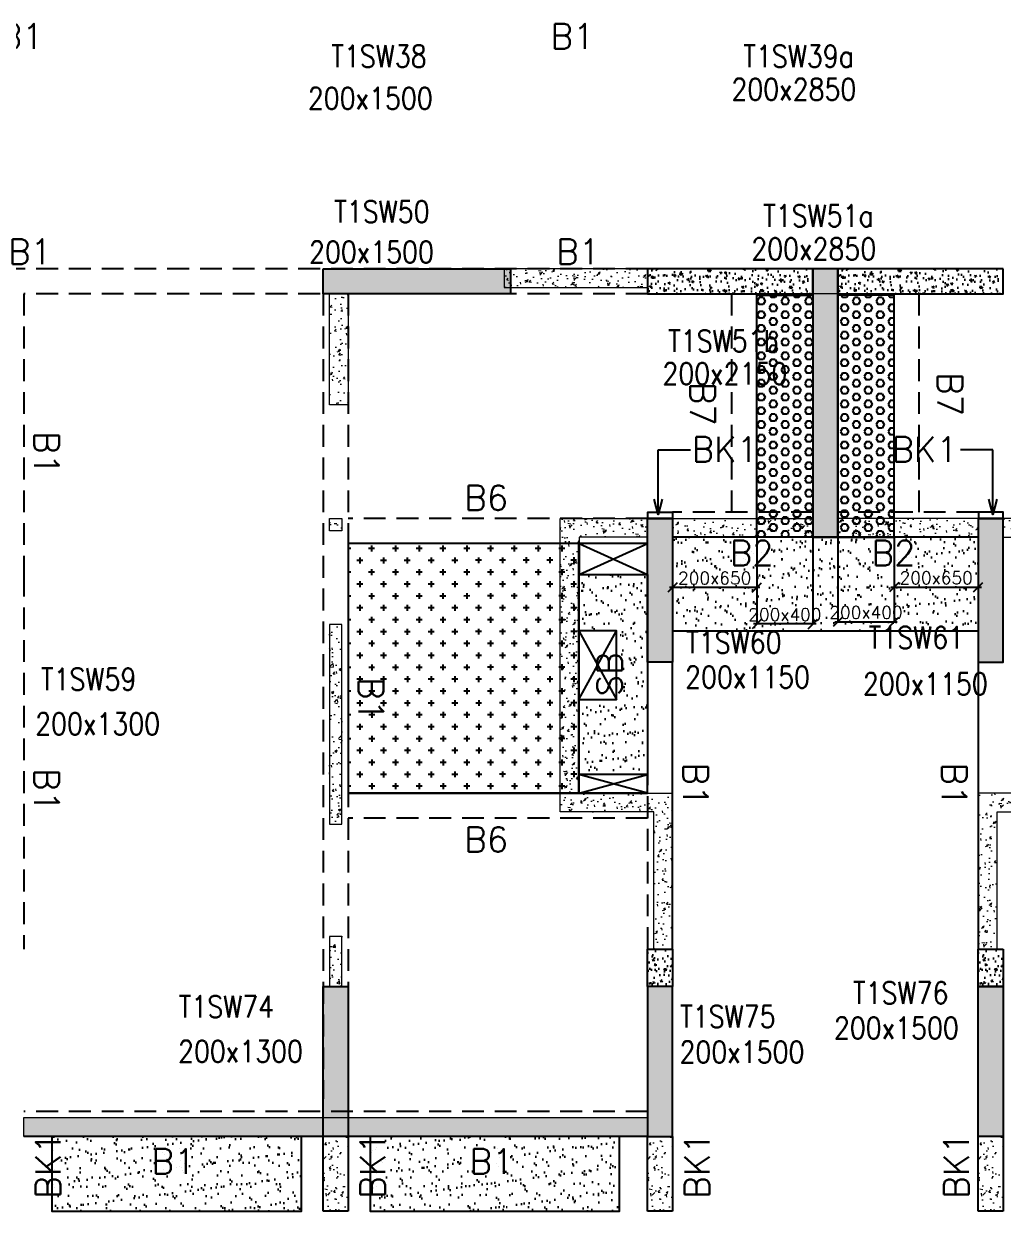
# Model space of a CAD drawing. Header units: millimetres. Extents: x 1078357 to 2594950, y -4969473 to -4636555.
# Drawn here: x 1844181 to 1852031, y -4664238 to -4654725 of the extents above; entities that cross this region are included whole.
import ezdxf

# ---------------------------------------------------------------- set-up
doc = ezdxf.new("R2010")
doc.units = ezdxf.units.MM
doc.header["$PDMODE"] = 35
for name, pattern in [('CENTER', [2, 1.25, -0.25, 0.25, -0.25]), ('CONTINOUS', [0]), ('HIDDEN', [0.375, 0.25, -0.125]), ('New Retail block$0$CONTINOUS', [0])]:
    doc.linetypes.add(name, pattern=pattern)
doc.layers.get('0').update_dxf_attribs({"lineweight": 0})
doc.layers.get('Defpoints').update_dxf_attribs({"lineweight": 0})
for name, color, linetype, lineweight in [('A-_ANOTDIMA_D-', 6, 'Continuous', 13), ('COL. NO.', 30, 'Continuous', 25), ('COL. SIZE', 7, 'Continuous', 25), ('DIM', 9, 'Continuous', 25), ('HATCH', 8, 'Continuous', 30), ('RCC UPSTAND', 43, 'Continuous', 30), ('S-NON STR RCC WALL', 8, 'Continuous', 0)]:
    doc.layers.add(name, color=color, linetype=linetype, lineweight=lineweight)
for name, color, linetype in [('B-200x325', 201, 'HIDDEN'), ('B-200x375', 41, 'HIDDEN'), ('B-200x650', 241, 'HIDDEN'), ('B-300xSLAB THK.', 151, 'Continuous'), ('BK1-200x650', 241, 'HIDDEN'), ('DC BEAM NO.', 7, 'Continuous'), ('DROP SLAB', 8, 'Continuous'), ('NON STR. RCC WALL', 6, 'Continuous'), ('S-COLUMN_SHEAR WALL', 1, 'Continuous'), ('S-PROJECTION', 54, 'New Retail block$0$CONTINOUS'), ('SLAB FOLD', 8, 'Continuous')]:
    doc.layers.add(name, color=color, linetype=linetype)
doc.styles.add('Roman', font='romans')
doc.styles.add('ROMANS', font='romans.shx', dxfattribs={"width": 0.85})
doc.dimstyles.new('HARESH', dxfattribs={"dimtxt": 150, "dimasz": 75, "dimexe": 0, "dimexo": 0, "dimgap": 25, "dimtad": 1, "dimdec": 0, "dimdsep": 46, "dimtxsty": 'Roman', "dimblk": 'OBLIQUE', "dimcen": 225, "dimdle": 25, "dimclrd": 2, "dimclre": 2, "dimclrt": 7, "dimadec": 8, "dimazin": 1, "dimtfac": 1, "dimtdec": 0, "dimtmove": 0, "dimatfit": 0, "dimfxl": 1, "dimlwd": -1, "dimlwe": -1, "dimarcsym": 0})
pattern_1 = [(50, (-4526714.12, 23254837.94), (182.184669, -15.9390855), [19.05, -209.55]), (355, (-4526714.12, 23254837.94), (-35.2434214, 191.0568452), [15.24, -167.6405842]), (100.4514447, (-4526698.94, 23254836.6), (146.9412471, 175.1177519), [16.1900088, -178.0902446]), (46.1842, (-4526714.12, 23254888.74), (271.0790409, -42.042328), [28.575, -314.325]), (96.6355576, (-4526691.53, 23254885.23), (237.404134, 247.4261246), [24.2850231, -267.1356082]), (351.1841512, (-4526714.12, 23254888.74), (237.404134, 247.4261246), [22.859967, -251.459732]), (21, (-4526688.72, 23254876.04), (151.6143913, -102.2651982), [19.05, -209.55]), (326, (-4526688.72, 23254876.04), (61.8020283, 184.1879661), [15.24, -167.64]), (71.451445, (-4526676.08, 23254867.51), (213.4164193, 81.9227689), [16.1900088, -178.0899376]), (37.5, (-4526714.12, 23254837.935), (3.08860325, 84.55503887), [0, -165.608, 0, -170.18, 0, -168.275]), (7.5, (-4526714.12, 23254837.935), (66.8196625, 100.18057482), [0, -97.028, 0, -161.798, 0, -64.135]), (327.5, (-4526770.76, 23254837.935), (135.59059517, -5.728744), [0, -63.5, 0, -198.12, 0, -262.89]), (317.5, (-4526796.16, 23254837.94), (148.1291814, 25.42649103), [0, -82.55, 0, -131.572, 0, -186.69])]
pattern_2 = [(180, (718156.575, 218286.41), (-7e-15, -54.99261315), [31.75, -63.5]), (300, (718156.575, 218286.41), (47.625, 27.4963066), [31.75, -63.5]), (240, (718124.825, 218286.41), (47.625, -27.4963066), [31.75, -63.5])]

# ---------------------------------------------------------------- blocks, each defined once
blk = doc.blocks.new('_Oblique')
at = {"color": 0, "linetype": 'ByBlock', "lineweight": -2}
blk.add_line((-0.5, -0.5), (0.5, 0.5), dxfattribs=at)
blk = doc.blocks.new('*D1444')
at = {"layer": 'Defpoints', "color": 0, "ltscale": 700, "transparency": 16777216}
for p in [(1850055.8, -4658838.3, 0), (1850505.9, -4658838.3, 0), (1850055.8, -4659533.3)]:
    blk.add_point(p, dxfattribs=at)
at = {"layer": 'DIM', "color": 2, "ltscale": 700, "transparency": 16777216}
for p, q in [((1850055.8, -4658838.3), (1850055.8, -4659533.3)), ((1850505.9, -4658838.3), (1850505.9, -4659533.3)), ((1850530.9, -4659533.3), (1850030.8, -4659533.3))]:
    blk.add_line(p, q, dxfattribs=at)
at = {"layer": 'DIM', "color": 2, "ltscale": 700, "transparency": 16777216, "xscale": 75, "yscale": 75, "zscale": 75, "rotation": 180}
blk.add_blockref('_Oblique', (1850055.8, -4659533.3), dxfattribs=at)
at = {"layer": 'DIM', "color": 2, "ltscale": 700, "transparency": 16777216, "xscale": 75, "yscale": 75, "zscale": 75}
blk.add_blockref('_Oblique', (1850505.9, -4659533.3), dxfattribs=at)
at = {"layer": 'DIM', "color": 7, "ltscale": 700, "transparency": 16777216, "insert": (1850280.9, -4659458.3), "char_height": 150, "attachment_point": 5, "style": 'Roman'}
blk.add_mtext('{\\H0.666667x;200x400}', dxfattribs=at)
blk = doc.blocks.new('*D1445')
at = {"layer": 'Defpoints', "color": 0, "ltscale": 700, "transparency": 16777216}
for p in [(1849381.1, -4658838.3, 0), (1850055.8, -4658838.3, 0), (1849381.1, -4659240.4)]:
    blk.add_point(p, dxfattribs=at)
at = {"layer": 'DIM', "color": 2, "ltscale": 700, "transparency": 16777216}
for p, q in [((1849381.1, -4658838.3), (1849381.1, -4659240.4)), ((1850055.8, -4658838.3), (1850055.8, -4659240.4)), ((1850080.8, -4659240.4), (1849356.1, -4659240.4))]:
    blk.add_line(p, q, dxfattribs=at)
at = {"layer": 'DIM', "color": 2, "ltscale": 700, "transparency": 16777216, "xscale": 75, "yscale": 75, "zscale": 75, "rotation": 180}
blk.add_blockref('_Oblique', (1849381.1, -4659240.4), dxfattribs=at)
at = {"layer": 'DIM', "color": 2, "ltscale": 700, "transparency": 16777216, "xscale": 75, "yscale": 75, "zscale": 75}
blk.add_blockref('_Oblique', (1850055.8, -4659240.4), dxfattribs=at)
at = {"layer": 'DIM', "color": 7, "ltscale": 700, "transparency": 16777216, "insert": (1849718.5, -4659165.4), "char_height": 150, "attachment_point": 5, "style": 'Roman'}
blk.add_mtext('{\\H0.666667x;200x650}', dxfattribs=at)
blk = doc.blocks.new('*D1446')
at = {"layer": 'Defpoints', "color": 0, "ltscale": 700, "transparency": 16777216}
for p in [(1850706, -4658838.3, 0), (1851156.1, -4658838.3, 0), (1851156.1, -4659515.1)]:
    blk.add_point(p, dxfattribs=at)
at = {"layer": 'DIM', "color": 2, "ltscale": 700, "transparency": 16777216}
for p, q in [((1850706, -4658838.3), (1850706, -4659515.1)), ((1851156.1, -4658838.3), (1851156.1, -4659515.1)), ((1850681, -4659515.1), (1851181.1, -4659515.1))]:
    blk.add_line(p, q, dxfattribs=at)
at = {"layer": 'DIM', "color": 2, "ltscale": 700, "transparency": 16777216, "xscale": 75, "yscale": 75, "zscale": 75, "rotation": 180}
blk.add_blockref('_Oblique', (1850706, -4659515.1), dxfattribs=at)
at = {"layer": 'DIM', "color": 2, "ltscale": 700, "transparency": 16777216, "xscale": 75, "yscale": 75, "zscale": 75}
blk.add_blockref('_Oblique', (1851156.1, -4659515.1), dxfattribs=at)
at = {"layer": 'DIM', "color": 7, "ltscale": 700, "transparency": 16777216, "insert": (1850931, -4659440.1), "char_height": 150, "attachment_point": 5, "style": 'Roman'}
blk.add_mtext('{\\H0.666667x;200x400}', dxfattribs=at)
blk = doc.blocks.new('*D1447')
at = {"layer": 'Defpoints', "color": 0, "ltscale": 700, "transparency": 16777216}
for p in [(1851156.1, -4658838.3, 0), (1851831, -4658838.3, 0), (1851831, -4659238.4)]:
    blk.add_point(p, dxfattribs=at)
at = {"layer": 'DIM', "color": 2, "ltscale": 700, "transparency": 16777216}
for p, q in [((1851156.1, -4658838.3), (1851156.1, -4659238.4)), ((1851831, -4658838.3), (1851831, -4659238.4)), ((1851131.1, -4659238.4), (1851856, -4659238.4))]:
    blk.add_line(p, q, dxfattribs=at)
at = {"layer": 'DIM', "color": 2, "ltscale": 700, "transparency": 16777216, "xscale": 75, "yscale": 75, "zscale": 75, "rotation": 180}
blk.add_blockref('_Oblique', (1851156.1, -4659238.4), dxfattribs=at)
at = {"layer": 'DIM', "color": 2, "ltscale": 700, "transparency": 16777216, "xscale": 75, "yscale": 75, "zscale": 75}
blk.add_blockref('_Oblique', (1851831, -4659238.4), dxfattribs=at)
at = {"layer": 'DIM', "color": 7, "ltscale": 700, "transparency": 16777216, "insert": (1851493.5, -4659163.4), "char_height": 150, "attachment_point": 5, "style": 'Roman'}
blk.add_mtext('{\\H0.666667x;200x650}', dxfattribs=at)
blk = doc.blocks.new('G$CD63B60BD')
at = {"layer": 'COL. NO.', "linetype": 'Continuous', "style": 'ROMANS', "width": 0.85}
for s, p in [('T1SW38', (33939.5, 8565.4, -320.4)), ('T1SW39a', (37241.6, 8565.4, -320.4)), ('T1SW50', (33962.8, 7320.5, -320.4)), ('T1SW51a', (37400.7, 7287.4, -320.4)), ('T1SW51b', (36639.3, 6284.2, -320.4)), ('T1SW60', (36783.6, 3870.6, -320.4)), ('T1SW61', (38245.8, 3908.3, -320.4)), ('T1SW59', (31613, 3574.7, -320.4)), ('T1SW76', (38120.4, 1062.3, -320.4)), ('T1SW74', (32717.2, 951.6, -320.4)), ('T1SW75', (36735.3, 872.8, -320.4))]:
    blk.add_text(s, height=175, dxfattribs=at).set_placement(p)
at = {"layer": 'COL. SIZE', "linetype": 'Continuous', "style": 'ROMANS', "width": 0.85}
for s, p in [('200x2850', (37146.7, 8299.7, -320.4)), ('200x1500', (33751.9, 8227.7, -320.4)), ('200x1500', (33761.6, 6997, -320.4)), ('200x2850', (37305.9, 7021.7, -320.4)), ('200x2150', (36593.6, 6022.6, -320.4)), ('200x1150', (36775.6, 3591.4, -320.4)), ('200x1150', (38200.2, 3537.4, -320.4)), ('200x1300', (31567.2, 3216.9, -320.4)), ('200x1500', (37968.1, 780.4, -320.4)), ('200x1300', (32711.8, 593.8, -320.4)), ('200x1500', (36730.7, 588, -320.4))]:
    blk.add_text(s, height=175, dxfattribs=at).set_placement(p)

msp = doc.modelspace()

# ---------------------------------------------------------------- hatches: boundary and pattern name
at = {"layer": 'DROP SLAB'}
h = msp.add_hatch(dxfattribs=at)
h.set_pattern_fill('CROSS', color=8, scale=15, angle=0.03079)
h.set_pattern_definition([(180.03079016, (-8035083.9, 37494083.75), (-95.19879988, -95.30117261), [47.625, -142.875]), (270.03079016, (-8035107.72, 37494107.55), (95.30117261, -95.19879988), [47.625, -142.875])])
h.paths.add_polyline_path([(1848631, -4658887.8), (1846781.1, -4658887.8), (1846781.1, -4660887.6), (1848631, -4660887.6)])
at = {"layer": 'HATCH'}
h = msp.add_hatch(dxfattribs=at)
h.set_pattern_fill('AR-SAND', color=8, scale=3, angle=179.97015)
h.set_pattern_definition([(37.47015413, (-3235051.62, 18707870.84), (-4.72361136, 146.8264517), [0, -115.824, 0, -129.54, 0, -123.825]), (7.4701541, (-3235051.62, 18707870.84), (134.9689868, 214.9772528), [0, -62.484, 0, -104.394, 0, -40.005]), (327.4701541, (-3235145.35, 18707870.89), (237.2979035, 0.3075449), [0, -38.1, 0, -137.16, 0, -179.07]), (317.4701541, (-3235145.35, 18707870.89), (229.1017424, 66.759465), [0, -19.05, 0, -89.916, 0, -102.87])])
h.paths.add_polyline_path([(1851831.3, -4658837.7), (1849381.3, -4658837.7), (1849381.4, -4659437.8), (1851831.3, -4659437.8)])
h = msp.add_hatch(dxfattribs=at)
h.set_pattern_fill('AR-SAND', color=8, scale=3, angle=179.97015)
h.set_pattern_definition([(37.47015413, (-3235051.53, 18707870.82), (-4.72361136, 146.8264517), [0, -115.824, 0, -129.54, 0, -123.825]), (7.4701541, (-3235051.53, 18707870.82), (134.9689868, 214.9772528), [0, -62.484, 0, -104.394, 0, -40.005]), (327.4701541, (-3235145.26, 18707870.86), (237.2979035, 0.3075449), [0, -38.1, 0, -137.16, 0, -179.07]), (317.4701541, (-3235145.26, 18707870.86), (229.1017424, 66.759465), [0, -19.05, 0, -89.916, 0, -102.87])])
h.paths.add_polyline_path([(1851831.4, -4658837.8), (1849381.4, -4658837.8), (1849381.4, -4659587.7), (1851831.4, -4659587.7)])
h = msp.add_hatch(dxfattribs=at)
h.set_pattern_fill('AR-SAND', color=8, scale=3, angle=359.97015)
h.set_pattern_definition([(37.47015413, (-4356212.72, 23615837.75), (-4.72361136, 146.8264517), [0, -115.824, 0, -129.54, 0, -123.825]), (7.4701541, (-4356212.72, 23615837.75), (134.9689868, 214.9772528), [0, -62.484, 0, -104.394, 0, -40.005]), (327.47015413, (-4356306.45, 23615837.8), (237.29790347, 0.3075449), [0, -38.1, 0, -137.16, 0, -179.07]), (317.4701541, (-4356306.45, 23615837.8), (229.1017424, 66.759465), [0, -19.05, 0, -89.916, 0, -102.87])])
h.paths.add_polyline_path([(1849180.4, -4660737.8), (1848630.4, -4660737.8), (1848630.4, -4660137.8), (1848930.4, -4660137.8), (1848930.4, -4659587.8), (1848630.4, -4659587.9), (1848630.4, -4659137.8), (1849180.4, -4659137.8)])
h = msp.add_hatch(dxfattribs=at)
h.set_pattern_fill('AR-SAND', color=8, scale=3, angle=179.97015)
h.set_pattern_definition([(37.47015413, (-3233726.62, 18707870.85), (-4.72361136, 146.8264517), [0, -115.824, 0, -129.54, 0, -123.825]), (7.4701541, (-3233726.62, 18707870.85), (134.9689868, 214.9772528), [0, -62.484, 0, -104.394, 0, -40.005]), (327.4701541, (-3233820.35, 18707870.9), (237.2979035, 0.3075449), [0, -38.1, 0, -137.16, 0, -179.07]), (317.4701541, (-3233820.35, 18707870.9), (229.1017424, 66.759465), [0, -19.05, 0, -89.916, 0, -102.87])])
h.paths.add_polyline_path([(1846406.4, -4663637.8), (1844406.4, -4663637.8), (1844406.4, -4664237.8), (1846406.4, -4664237.8)])
h = msp.add_hatch(dxfattribs=at)
h.set_pattern_fill('AR-SAND', color=8, scale=3, angle=179.97015)
h.set_pattern_definition([(37.47015413, (-3236276.62, 18707870.85), (-4.72361136, 146.8264517), [0, -115.824, 0, -129.54, 0, -123.825]), (7.4701541, (-3236276.62, 18707870.85), (134.9689868, 214.9772528), [0, -62.484, 0, -104.394, 0, -40.005]), (327.4701541, (-3236370.35, 18707870.9), (237.2979035, 0.3075449), [0, -38.1, 0, -137.16, 0, -179.07]), (317.4701541, (-3236370.35, 18707870.9), (229.1017424, 66.759465), [0, -19.05, 0, -89.916, 0, -102.87])])
h.paths.add_polyline_path([(1848956.4, -4663637.8), (1846956.4, -4663637.8), (1846956.4, -4664237.8), (1848956.4, -4664237.8)])
at = {"layer": 'RCC UPSTAND'}
h = msp.add_hatch(dxfattribs=at)
h.set_pattern_fill('AR-CONC', color=8, scale=20, angle=270)
h.set_pattern_definition([(320, (5061102, -2120045.16), (-12.550427, -143.4520365), [15, -165]), (265, (5061102, -2120045.16), (150.438427, 27.7502667), [12, -132]), (10.4514445, (5061100.96, -2120057.11), (137.887998, -115.7017693), [12.7480384, -140.2284224]), (316.1842, (5061142, -2120045.16), (-33.103856, -213.448266), [22.5, -247.5]), (6.6356355, (5061139.25, -2120062.95), (194.82372, -186.932389), [19.122068, -210.342752]), (261.184164, (5061142, -2120045.16), (194.82372, -186.932389), [18, -198]), (291, (5061132, -2120065.16), (-80.523778, -119.3814104), [15, -165]), (236, (5061132, -2120065.16), (145.030009, -48.6630664), [12, -132]), (341.4514447, (5061125.3, -2120075.1), (64.5062306, -168.0444753), [12.748038, -140.2284224]), (307.5, (5061102.004, -2120045.16), (66.57877077, -2.43197106), [0, -130.4, 0, -134, 0, -132.5]), (277.5, (5061102.004, -2120045.16), (78.8823424, -52.6139075), [0, -76.4, 0, -127.4, 0, -50.5]), (237.5, (5061102.004, -2120000.56), (-4.51097435, -106.7644872), [0, -50, 0, -156, 0, -207]), (227.5, (5061102, -2119980.56), (20.0209965, -116.6372339), [0, -65, 0, -103.6, 0, -147])])
h.paths.add_polyline_path([(1850506.1, -4656688.4), (1849181.1, -4656688.1), (1849181.1, -4656887.5), (1850506.1, -4656887.8)])
h = msp.add_hatch(dxfattribs=at)
h.set_pattern_fill('AR-CONC', color=8, scale=20, angle=270)
h.set_pattern_definition([(320, (5062627, -2120045.16), (-12.550427, -143.4520365), [15, -165]), (265, (5062627, -2120045.16), (150.438427, 27.7502667), [12, -132]), (10.4514445, (5062625.96, -2120057.11), (137.887998, -115.7017693), [12.7480384, -140.2284224]), (316.1842, (5062667, -2120045.16), (-33.103856, -213.448266), [22.5, -247.5]), (6.6356355, (5062664.25, -2120062.95), (194.82372, -186.932389), [19.122068, -210.342752]), (261.184164, (5062667, -2120045.16), (194.82372, -186.932389), [18, -198]), (291, (5062657, -2120065.16), (-80.523778, -119.3814104), [15, -165]), (236, (5062657, -2120065.16), (145.030009, -48.6630664), [12, -132]), (341.4514447, (5062650.3, -2120075.1), (64.5062306, -168.0444753), [12.748038, -140.2284224]), (307.5, (5062627.004, -2120045.16), (66.57877077, -2.43197106), [0, -130.4, 0, -134, 0, -132.5]), (277.5, (5062627.004, -2120045.16), (78.8823424, -52.6139075), [0, -76.4, 0, -127.4, 0, -50.5]), (237.5, (5062627.004, -2120000.56), (-4.51097435, -106.7644872), [0, -50, 0, -156, 0, -207]), (227.5, (5062627, -2119980.56), (20.0209965, -116.6372339), [0, -65, 0, -103.6, 0, -147])])
h.paths.add_polyline_path([(1852031.1, -4656688.4), (1850706.1, -4656688.1), (1850706.1, -4656887.5), (1852031.1, -4656887.8)])
h = msp.add_hatch(dxfattribs=at)
h.set_pattern_fill('AR-CONC', color=8, scale=20, angle=90)
h.set_pattern_definition([(140, (-1358818.99, -7200882.25), (12.550427, 143.4520365), [15, -165]), (85, (-1358818.99, -7200882.25), (-150.438427, -27.7502667), [12, -132]), (190.4514445, (-1358817.94, -7200870.29), (-137.887998, 115.7017693), [12.7480384, -140.2284224]), (136.1842, (-1358858.99, -7200882.25), (33.103856, 213.448266), [22.5, -247.5]), (186.6356355, (-1358856.23, -7200864.46), (-194.82372, 186.932389), [19.122068, -210.342752]), (81.184164, (-1358858.99, -7200882.25), (-194.82372, 186.932389), [18, -198]), (111, (-1358848.99, -7200862.25), (80.523778, 119.3814104), [15, -165]), (56, (-1358848.99, -7200862.25), (-145.030009, 48.6630664), [12, -132]), (161.4514447, (-1358842.28, -7200852.3), (-64.5062306, 168.0444753), [12.748038, -140.2284224]), (127.5, (-1358818.986, -7200882.246), (-66.57877077, 2.43197106), [0, -130.4, 0, -134, 0, -132.5]), (97.5, (-1358818.986, -7200882.246), (-78.8823424, 52.6139075), [0, -76.4, 0, -127.4, 0, -50.5]), (57.5, (-1358818.986, -7200926.846), (4.51097435, 106.7644872), [0, -50, 0, -156, 0, -207]), (47.5, (-1358818.99, -7200946.85), (-20.0209965, 116.6372339), [0, -65, 0, -103.6, 0, -147])])
h.paths.add_polyline_path([(1849381, -4662137.7), (1849381, -4662437.7), (1849181.1, -4662437.7), (1849181.1, -4662137.7)])
h = msp.add_hatch(dxfattribs=at)
h.set_pattern_fill('AR-CONC', color=8, scale=20, angle=90)
h.set_pattern_definition([(140, (-1356168.99, -7200882.25), (12.550427, 143.4520365), [15, -165]), (85, (-1356168.99, -7200882.25), (-150.438427, -27.7502667), [12, -132]), (190.4514445, (-1356167.94, -7200870.29), (-137.887998, 115.7017693), [12.7480384, -140.2284224]), (136.1842, (-1356208.99, -7200882.25), (33.103856, 213.448266), [22.5, -247.5]), (186.6356355, (-1356206.23, -7200864.46), (-194.82372, 186.932389), [19.122068, -210.342752]), (81.184164, (-1356208.99, -7200882.25), (-194.82372, 186.932389), [18, -198]), (111, (-1356198.99, -7200862.25), (80.523778, 119.3814104), [15, -165]), (56, (-1356198.99, -7200862.25), (-145.030009, 48.6630664), [12, -132]), (161.4514447, (-1356192.28, -7200852.3), (-64.5062306, 168.0444753), [12.748038, -140.2284224]), (127.5, (-1356168.986, -7200882.246), (-66.57877077, 2.43197106), [0, -130.4, 0, -134, 0, -132.5]), (97.5, (-1356168.986, -7200882.246), (-78.8823424, 52.6139075), [0, -76.4, 0, -127.4, 0, -50.5]), (57.5, (-1356168.986, -7200926.846), (4.51097435, 106.7644872), [0, -50, 0, -156, 0, -207]), (47.5, (-1356168.99, -7200946.85), (-20.0209965, 116.6372339), [0, -65, 0, -103.6, 0, -147])])
h.paths.add_polyline_path([(1852031, -4662137.7), (1852031, -4662437.7), (1851831.1, -4662437.7), (1851831.1, -4662137.7)])
at = {"layer": 'S-COLUMN_SHEAR WALL', "lineweight": 25}
h = msp.add_hatch(color=1, dxfattribs=at)
h.dxf.hatch_style = 1
h.paths.add_polyline_path([(1846581.1, -4656687.8), (1848081.1, -4656687.8), (1848081.1, -4656887.8), (1846581.1, -4656887.8)])
h = msp.add_hatch(color=1, dxfattribs=at)
h.dxf.hatch_style = 1
h.paths.add_polyline_path([(1850506.1, -4658837.7), (1850706.1, -4658837.7), (1850706.1, -4656687.7), (1850506.1, -4656687.7)])
at = {"layer": 'S-COLUMN_SHEAR WALL', "lineweight": 25, "extrusion": (-1.00316e-06, -1.91639e-11, 1)}
h = msp.add_hatch(color=1, dxfattribs=at)
h.dxf.hatch_style = 1
h.paths.add_polyline_path([(1849181.1, -4658687.8), (1849381.1, -4658687.8), (1849381.1, -4659837.8), (1849181.1, -4659837.8)])
at = {"layer": 'S-COLUMN_SHEAR WALL', "lineweight": 25}
h = msp.add_hatch(color=1, dxfattribs=at)
h.dxf.hatch_style = 1
h.paths.add_polyline_path([(1852031.1, -4658687.8), (1851831.1, -4658687.8), (1851831.1, -4659837.8), (1852031.1, -4659837.8)])
h = msp.add_hatch(color=1, dxfattribs=at)
h.dxf.hatch_style = 1
h.paths.add_polyline_path([(1846781.1, -4662437.8), (1846781.1, -4663637.8), (1846581.1, -4663637.8), (1846581.1, -4662437.8)])
at = {"layer": 'S-COLUMN_SHEAR WALL', "lineweight": 25, "extrusion": (-1.00316e-06, -1.91639e-11, 1)}
h = msp.add_hatch(color=1, dxfattribs=at)
h.dxf.hatch_style = 1
h.paths.add_polyline_path([(1849181.1, -4663637.8), (1849381.1, -4663637.8), (1849381.1, -4662437.8), (1849181.1, -4662437.8)])
at = {"layer": 'S-COLUMN_SHEAR WALL', "lineweight": 25}
h = msp.add_hatch(color=1, dxfattribs=at)
h.dxf.hatch_style = 1
h.paths.add_polyline_path([(1852031.1, -4662437.8), (1852031.1, -4663637.8), (1851831.1, -4663637.8), (1851831.1, -4662437.8)])
at = {"layer": 'S-NON STR RCC WALL'}
h = msp.add_hatch(dxfattribs=at)
h.set_pattern_fill('AR-CONC', color=256)
h.set_pattern_definition([(50, (-4526714.12, 23254837.94), (182.184669, -15.9390855), [19.05, -209.55]), (355, (-4526714.12, 23254837.94), (-35.2434214, 191.0568452), [15.24, -167.6405842]), (100.4514447, (-4526698.94, 23254836.6), (146.9412471, 175.1177519), [16.1900088, -178.0902446]), (46.1842, (-4526714.12, 23254888.74), (271.0790409, -42.042328), [28.575, -314.325]), (96.6355576, (-4526691.53, 23254885.23), (237.404134, 247.4261246), [24.2850231, -267.1356082]), (351.1841512, (-4526714.12, 23254888.74), (237.404134, 247.4261246), [22.859967, -251.459732]), (21, (-4526688.72, 23254876.04), (151.6143913, -102.2651982), [19.05, -209.55]), (326, (-4526688.72, 23254876.04), (61.8020283, 184.1879661), [15.24, -167.64]), (71.451445, (-4526676.08, 23254867.51), (213.4164193, 81.9227689), [16.1900088, -178.0899376]), (37.5, (-4526714.12, 23254837.935), (3.08860325, 84.55503887), [0, -165.608, 0, -170.18, 0, -168.275]), (7.5, (-4526714.12, 23254837.935), (66.8196625, 100.18057482), [0, -97.028, 0, -161.798, 0, -64.135]), (327.5, (-4526770.76, 23254837.935), (135.59059517, -5.728744), [0, -63.5, 0, -198.12, 0, -262.89]), (317.5, (-4526796.16, 23254837.94), (148.1291814, 25.42649103), [0, -82.55, 0, -131.572, 0, -186.69])])
h.paths.add_polyline_path([(1849181.3, -4656687.7), (1848031.4, -4656687.7), (1848031.4, -4656837.8), (1849181.3, -4656837.8)])
h = msp.add_hatch(dxfattribs=at)
h.set_pattern_fill('AR-CONC', color=256, angle=180)
h.set_pattern_definition([(50, (-5604903.58, 27935567.1), (182.184669, -15.93908554), [19.05, -209.55]), (355, (-5604903.58, 27935567.1), (-35.2434214, 191.0568452), [15.24, -167.6405842]), (100.4514447, (-5604888.4, 27935565.76), (146.9412471, 175.1177519), [16.1900088, -178.0902446]), (46.1842, (-5604903.58, 27935617.9), (271.0790409, -42.042328), [28.575, -314.325]), (96.6355576, (-5604881, 27935614.4), (237.404134, 247.4261246), [24.2850231, -267.1356082]), (351.1841512, (-5604903.58, 27935617.9), (237.404134, 247.4261246), [22.859967, -251.459732]), (21, (-5604878.18, 27935605.2), (151.6143913, -102.2651982), [19.05, -209.55]), (326, (-5604878.18, 27935605.2), (61.8020283, 184.1879661), [15.24, -167.64]), (71.451445, (-5604865.54, 27935596.67), (213.4164193, 81.9227689), [16.1900088, -178.0899376]), (37.5, (-5604903.58, 27935567.09), (3.08860325, 84.55503887), [0, -165.608, 0, -170.18, 0, -168.275]), (7.5, (-5604903.58, 27935567.09), (66.8196625, 100.18057482), [0, -97.028, 0, -161.798, 0, -64.135]), (327.5, (-5604960.22, 27935567.09), (135.59059517, -5.72874399), [0, -63.5, 0, -198.12, 0, -262.89]), (317.5, (-5604985.62, 27935567.09), (148.1291814, 25.42649103), [0, -82.55, 0, -131.572, 0, -186.69])])
h.paths.add_polyline_path([(1846631.4, -4656887.8), (1846781.3, -4656887.8), (1846781.3, -4657777.7), (1846631.4, -4657777.7)])
h = msp.add_hatch(dxfattribs=at)
h.set_pattern_fill('AR-CONC', color=256, angle=180)
h.set_pattern_definition([(50, (2943906.12, -9434825.9), (182.184669, -15.9390855), [19.05, -209.55]), (355, (2943906.12, -9434825.9), (-35.2434214, 191.056845), [15.24, -167.640584]), (100.4514447, (2943921.3, -9434827.23), (146.941247, 175.117752), [16.190009, -178.0902446]), (46.1842, (2943906.12, -9434775.1), (271.079041, -42.042328), [28.575, -314.325]), (96.6355576, (2943928.7, -9434778.6), (237.404134, 247.426125), [24.285023, -267.135608]), (351.184151, (2943906.12, -9434775.1), (237.404134, 247.426125), [22.859967, -251.459732]), (21, (2943931.52, -9434787.8), (151.6143913, -102.265198), [19.05, -209.55]), (326, (2943931.52, -9434787.8), (61.802028, 184.187966), [15.24, -167.64]), (71.451445, (2943944.15, -9434796.32), (213.416419, 81.922769), [16.190009, -178.0899376]), (37.5, (2943906.12, -9434825.9), (3.08860325, 84.5550389), [0, -165.608, 0, -170.18, 0, -168.275]), (7.5, (2943906.12, -9434825.9), (66.8196625, 100.1805748), [0, -97.028, 0, -161.798, 0, -64.135]), (327.5, (2943849.48, -9434825.9), (135.5905952, -5.728744), [0, -63.5, 0, -198.12, 0, -262.89]), (317.5, (2943824.08, -9434825.9), (148.1291814, 25.426491), [0, -82.55, 0, -131.572, 0, -186.69])])
h.paths.add_polyline_path([(1846631.4, -4658687.6), (1846731.4, -4658687.6), (1846731.4, -4658787.6), (1846631.4, -4658787.6)])
h = msp.add_hatch(dxfattribs=at)
h.set_pattern_fill('AR-CONC', color=256)
h.set_pattern_definition(pattern_1)
h.paths.add_polyline_path([(1848481.3, -4661037.8), (1848481.3, -4658687.8), (1849181.3, -4658687.8), (1849181.3, -4658837.8), (1848631.3, -4658837.8), (1848631.3, -4660887.8), (1849381.3, -4660887.8), (1849381.3, -4662137.7), (1849231.3, -4662137.7), (1849231.3, -4661037.8)])
h = msp.add_hatch(dxfattribs=at)
h.set_pattern_fill('AR-CONC', color=256)
h.set_pattern_definition(pattern_1)
h.paths.add_polyline_path([(1850506.3, -4658837.8), (1849381.3, -4658837.8), (1849381.3, -4658687.8), (1850506.3, -4658687.8)])
h = msp.add_hatch(dxfattribs=at)
h.set_pattern_fill('AR-CONC', color=256, angle=180)
h.set_pattern_definition(pattern_1)
h.paths.add_polyline_path([(1850706.4, -4658837.8), (1851831.4, -4658837.8), (1851831.4, -4658687.8), (1850706.4, -4658687.8)])
h = msp.add_hatch(dxfattribs=at)
h.set_pattern_fill('AR-CONC', color=256, angle=180)
h.set_pattern_definition(pattern_1)
h.paths.add_polyline_path([(1852731.4, -4661037.8), (1852731.4, -4658687.8), (1852031.4, -4658687.8), (1852031.4, -4658837.8), (1852581.4, -4658837.8), (1852581.4, -4660887.8), (1851831.4, -4660887.8), (1851831.4, -4662137.7), (1851981.4, -4662137.7), (1851981.4, -4661037.8)])
h = msp.add_hatch(dxfattribs=at)
h.set_pattern_fill('AR-CONC', color=256, angle=180)
h.set_pattern_definition([(50, (2943919.33, -9433461.23), (182.184669, -15.9390855), [19.05, -209.55]), (355, (2943919.33, -9433461.23), (-35.2434214, 191.056845), [15.24, -167.640584]), (100.4514447, (2943934.52, -9433462.56), (146.941247, 175.117752), [16.190009, -178.0902446]), (46.1842, (2943919.33, -9433410.43), (271.079041, -42.042328), [28.575, -314.325]), (96.6355576, (2943941.92, -9433413.94), (237.404134, 247.426125), [24.285023, -267.135608]), (351.184151, (2943919.33, -9433410.43), (237.404134, 247.426125), [22.859967, -251.459732]), (21, (2943944.73, -9433423.13), (151.6143913, -102.265198), [19.05, -209.55]), (326, (2943944.73, -9433423.13), (61.802028, 184.187966), [15.24, -167.64]), (71.451445, (2943957.37, -9433431.65), (213.416419, 81.922769), [16.190009, -178.0899376]), (37.5, (2943919.334, -9433461.23), (3.08860325, 84.5550389), [0, -165.608, 0, -170.18, 0, -168.275]), (7.5, (2943919.33, -9433461.23), (66.8196625, 100.1805748), [0, -97.028, 0, -161.798, 0, -64.135]), (327.5, (2943862.69, -9433461.23), (135.5905952, -5.728744), [0, -63.5, 0, -198.12, 0, -262.89]), (317.5, (2943837.29, -9433461.23), (148.1291814, 25.426491), [0, -82.55, 0, -131.572, 0, -186.69])])
h.paths.add_polyline_path([(1846631.4, -4661137.6), (1846731.4, -4661137.6), (1846731.4, -4659537.6), (1846631.4, -4659537.6)])
h = msp.add_hatch(dxfattribs=at)
h.set_pattern_fill('AR-CONC', color=256, angle=180)
h.set_pattern_definition([(50, (1846694.62, -4749442.05), (182.18467, -15.93909), [19.05, -209.55]), (355, (1846694.62, -4749442.05), (-35.24342, 191.05685), [15.24, -167.6406]), (100.45144, (1846709.8, -4749443.37), (146.94125, 175.11775), [16.19, -178.09024]), (46.1842, (1846694.62, -4749391.25), (271.07904, -42.0423), [28.575, -314.325]), (96.63556, (1846717.2, -4749394.75), (237.4041, 247.4261), [24.285, -267.1356]), (351.18415, (1846694.62, -4749391.25), (237.4041, 247.4261), [22.86, -251.4597]), (21, (1846720.02, -4749403.95), (151.6144, -102.2652), [19.05, -209.55]), (326, (1846720.02, -4749403.95), (61.80203, 184.18797), [15.24, -167.64]), (71.45144, (1846732.65, -4749412.47), (213.41642, 81.92277), [16.19, -178.08994]), (37.5, (1846694.62, -4749442.045), (3.088603, 84.55504), [0, -165.608, 0, -170.18, 0, -168.275]), (7.5, (1846694.62, -4749442.045), (66.81966, 100.180575), [0, -97.028, 0, -161.798, 0, -64.135]), (327.5, (1846637.976, -4749442.045), (135.590595, -5.728744), [0, -63.5, 0, -198.12, 0, -262.89]), (317.5, (1846612.58, -4749442.05), (148.12918, 25.42649), [0, -82.55, 0, -131.572, 0, -186.69])])
h.paths.add_polyline_path([(1846631.4, -4662438), (1846731.4, -4662438), (1846731.4, -4662037.6), (1846631.4, -4662037.6)])
h = msp.add_hatch(dxfattribs=at)
h.set_pattern_fill('AR-CONC', color=256)
h.set_pattern_definition([(50, (-5623938.83, 27938857.12), (182.184669, -15.93908554), [19.05, -209.55]), (355, (-5623938.83, 27938857.12), (-35.2434214, 191.0568452), [15.24, -167.6405842]), (100.4514447, (-5623923.65, 27938855.8), (146.9412471, 175.1177519), [16.1900088, -178.0902446]), (46.1842, (-5623938.83, 27938907.92), (271.0790409, -42.042328), [28.575, -314.325]), (96.6355576, (-5623916.24, 27938904.42), (237.404134, 247.4261246), [24.2850231, -267.1356082]), (351.1841512, (-5623938.83, 27938907.92), (237.404134, 247.4261246), [22.859967, -251.459732]), (21, (-5623913.43, 27938895.22), (151.6143913, -102.2651982), [19.05, -209.55]), (326, (-5623913.43, 27938895.22), (61.8020283, 184.1879661), [15.24, -167.64]), (71.451445, (-5623900.8, 27938886.7), (213.4164193, 81.9227689), [16.1900088, -178.0899376]), (37.5, (-5623938.834, 27938857.12), (3.08860325, 84.55503887), [0, -165.608, 0, -170.18, 0, -168.275]), (7.5, (-5623938.83, 27938857.12), (66.8196625, 100.18057482), [0, -97.028, 0, -161.798, 0, -64.135]), (327.5, (-5623995.476, 27938857.12), (135.59059517, -5.72874399), [0, -63.5, 0, -198.12, 0, -262.89]), (317.5, (-5624020.88, 27938857.12), (148.1291814, 25.42649103), [0, -82.55, 0, -131.572, 0, -186.69])])
h.paths.add_polyline_path([(1849178.4, -4663637.8), (1844181.3, -4663637.8), (1844181.3, -4663487.8), (1849178.4, -4663487.8)])
h = msp.add_hatch(dxfattribs=at)
h.set_pattern_fill('AR-CONC', color=256, angle=180)
h.set_pattern_definition([(50, (-7783591.2, 37575469.54), (182.184669, -15.93908554), [19.05, -209.55]), (355, (-7783591.2, 37575469.54), (-35.2434214, 191.0568452), [15.24, -167.6405842]), (100.4514447, (-7783576.01, 37575468.22), (146.9412471, 175.1177519), [16.1900088, -178.0902446]), (46.1842, (-7783591.2, 37575520.34), (271.0790409, -42.0423279), [28.575, -314.325]), (96.6355576, (-7783568.6, 37575516.84), (237.404134, 247.4261246), [24.2850231, -267.1356082]), (351.1841512, (-7783591.2, 37575520.34), (237.404134, 247.4261246), [22.859967, -251.459732]), (21, (-7783565.8, 37575507.64), (151.61439127, -102.2651982), [19.05, -209.55]), (326, (-7783565.8, 37575507.64), (61.80202835, 184.1879661), [15.24, -167.64]), (71.451445, (-7783553.16, 37575499.12), (213.4164193, 81.9227689), [16.1900088, -178.0899376]), (37.5, (-7783591.19, 37575469.545), (3.08860325, 84.55503887), [0, -165.608, 0, -170.18, 0, -168.275]), (7.5, (-7783591.19, 37575469.545), (66.81966251, 100.18057482), [0, -97.028, 0, -161.798, 0, -64.135]), (327.5, (-7783647.835, 37575469.545), (135.59059517, -5.72874399), [0, -63.5, 0, -198.12, 0, -262.89]), (317.5, (-7783673.23, 37575469.54), (148.1291814, 25.42649103), [0, -82.55, 0, -131.572, 0, -186.69])])
h.paths.add_polyline_path([(1846781, -4663637.7), (1846581.1, -4663637.7), (1846581.1, -4664237.7), (1846781, -4664237.7), (1846781.1, -4664237.7), (1846781.1, -4663637.8)], is_closed=False)
h = msp.add_hatch(dxfattribs=at)
h.set_pattern_fill('AR-CONC', color=256, angle=180)
h.set_pattern_definition([(50, (-7780991.17, 37575469.54), (182.184669, -15.93908554), [19.05, -209.55]), (355, (-7780991.17, 37575469.54), (-35.2434214, 191.0568452), [15.24, -167.6405842]), (100.4514447, (-7780975.99, 37575468.22), (146.9412471, 175.1177519), [16.1900088, -178.0902446]), (46.1842, (-7780991.17, 37575520.34), (271.0790409, -42.0423279), [28.575, -314.325]), (96.6355576, (-7780968.58, 37575516.84), (237.404134, 247.4261246), [24.2850231, -267.1356082]), (351.1841512, (-7780991.17, 37575520.34), (237.404134, 247.4261246), [22.859967, -251.459732]), (21, (-7780965.77, 37575507.64), (151.61439127, -102.2651982), [19.05, -209.55]), (326, (-7780965.77, 37575507.64), (61.80202835, 184.1879661), [15.24, -167.64]), (71.451445, (-7780953.14, 37575499.12), (213.4164193, 81.9227689), [16.1900088, -178.0899376]), (37.5, (-7780991.17, 37575469.545), (3.08860325, 84.55503887), [0, -165.608, 0, -170.18, 0, -168.275]), (7.5, (-7780991.17, 37575469.545), (66.81966251, 100.18057482), [0, -97.028, 0, -161.798, 0, -64.135]), (327.5, (-7781047.814, 37575469.545), (135.59059517, -5.72874399), [0, -63.5, 0, -198.12, 0, -262.89]), (317.5, (-7781073.21, 37575469.54), (148.1291814, 25.42649103), [0, -82.55, 0, -131.572, 0, -186.69])])
h.paths.add_polyline_path([(1849381.1, -4663637.7), (1849181.1, -4663637.7), (1849181.1, -4664237.7), (1849381.1, -4664237.7), (1849381.1, -4664237.7), (1849381.1, -4663637.8)], is_closed=False)
h = msp.add_hatch(dxfattribs=at)
h.set_pattern_fill('AR-CONC', color=256, angle=180)
h.set_pattern_definition([(50, (-7778341.17, 37575469.54), (182.184669, -15.93908554), [19.05, -209.55]), (355, (-7778341.17, 37575469.54), (-35.2434214, 191.0568452), [15.24, -167.6405842]), (100.4514447, (-7778325.99, 37575468.22), (146.9412471, 175.1177519), [16.1900088, -178.0902446]), (46.1842, (-7778341.17, 37575520.34), (271.0790409, -42.0423279), [28.575, -314.325]), (96.6355576, (-7778318.58, 37575516.84), (237.404134, 247.4261246), [24.2850231, -267.1356082]), (351.1841512, (-7778341.17, 37575520.34), (237.404134, 247.4261246), [22.859967, -251.459732]), (21, (-7778315.77, 37575507.64), (151.61439127, -102.2651982), [19.05, -209.55]), (326, (-7778315.77, 37575507.64), (61.80202835, 184.1879661), [15.24, -167.64]), (71.451445, (-7778303.14, 37575499.12), (213.4164193, 81.9227689), [16.1900088, -178.0899376]), (37.5, (-7778341.17, 37575469.545), (3.08860325, 84.55503887), [0, -165.608, 0, -170.18, 0, -168.275]), (7.5, (-7778341.17, 37575469.545), (66.81966251, 100.18057482), [0, -97.028, 0, -161.798, 0, -64.135]), (327.5, (-7778397.814, 37575469.545), (135.59059517, -5.72874399), [0, -63.5, 0, -198.12, 0, -262.89]), (317.5, (-7778423.21, 37575469.54), (148.1291814, 25.42649103), [0, -82.55, 0, -131.572, 0, -186.69])])
h.paths.add_polyline_path([(1852031.1, -4663637.7), (1851831.1, -4663637.7), (1851831.1, -4664237.7), (1852031.1, -4664237.7), (1852031.1, -4664237.7), (1852031.1, -4663637.8)], is_closed=False)
at = {"layer": 'SLAB FOLD', "ltscale": 1000}
h = msp.add_hatch(dxfattribs=at)
h.set_pattern_fill('HEX', color=8, scale=10, angle=180)
h.set_pattern_definition(pattern_2)
h.paths.add_polyline_path([(1850506.3, -4656898.4), (1850056.3, -4656898.4), (1850056.3, -4658837.7), (1850506.3, -4658837.7)])
h = msp.add_hatch(dxfattribs=at)
h.set_pattern_fill('HEX', color=8, scale=10, angle=180)
h.set_pattern_definition(pattern_2)
h.paths.add_polyline_path([(1850706.7, -4656898.4), (1851156.7, -4656898.4), (1851156.7, -4658837.7), (1850706.7, -4658837.7)])

# ---------------------------------------------------------------- linework, layer by layer
at = {"color": 2, "linetype": 'CENTER', "ltscale": 700, "elevation": 0}
msp.add_lwpolyline([(1850506.1, -4658837.7), (1850706.1, -4658837.7), (1850706.1, -4656887.7), (1850506.1, -4656887.7)], close=True, dxfattribs=at)
at = {"layer": 'B-200x325', "ltscale": 700}
for p, q in [((1849181.1, -4658687.8, 0), (1846781.3, -4658687.8, 0)), ((1849181.3, -4661087.6, 0), (1846781.3, -4661087.6, 0))]:
    msp.add_line(p, q, dxfattribs=at)
at = {"layer": 'B-200x325', "linetype": 'Continuous', "ltscale": 700}
for p, q in [((1849181.1, -4658887.8, 0), (1846781.3, -4658887.8, 0)), ((1849181.3, -4660887.6, 0), (1846781.3, -4660887.6, 0))]:
    msp.add_line(p, q, dxfattribs=at)
at = {"layer": 'B-200x375', "ltscale": 700}
for p, q in [((1849856.2, -4658637.9, 0), (1849856.2, -4656887.9, 0)), ((1851356.4, -4658637.9, 0), (1851356.4, -4656887.9, 0))]:
    msp.add_line(p, q, dxfattribs=at)
at = {"layer": 'B-200x375', "linetype": 'Continuous', "ltscale": 700}
for p, q in [((1850056.2, -4658637.9, 0), (1850056.2, -4656898.5, 0)), ((1851156.4, -4658637.9, 0), (1851156.4, -4656898.5, 0))]:
    msp.add_line(p, q, dxfattribs=at)
at = {"layer": 'B-200x650', "linetype": 'HIDDEN', "ltscale": 700}
for p, q in [((1849181.3, -4656687.8, 0), (1838324.7, -4656687.8, 0)), ((1849181.3, -4656887.8, 0), (1844181.3, -4656887.8, 0)), ((1844181.3, -4656887.8, 0), (1844181.3, -4659137.7, 0)), ((1846581.3, -4656887.8, 0), (1846581.3, -4663337.7, 0)), ((1846781.3, -4656887.8, 0), (1846781.3, -4663337.7, 0)), ((1850506.3, -4658637.7, 0), (1849381.3, -4658637.7, 0)), ((1851831.3, -4658637.7, 0), (1850706.3, -4658637.7, 0)), ((1844181.4, -4659137.7, 0), (1844181.4, -4662137.7, 0)), ((1849181.4, -4662137.7, 0), (1849181.4, -4659837.7, 0)), ((1849181.3, -4663437.7, 0), (1844181.3, -4663437.7, 0))]:
    msp.add_line(p, q, dxfattribs=at)
at = {"layer": 'B-200x650', "linetype": 'Continuous', "ltscale": 700}
msp.add_line((1851831.3, -4658837.7, 0), (1849381.3, -4658837.7, 0), dxfattribs=at)
at = {"layer": 'B-200x650', "linetype": 'CONTINOUS', "ltscale": 700}
for p, q in [((1849381.4, -4662137.7, 0), (1849381.4, -4659837.7, 0)), ((1851831.4, -4662137.7, 0), (1851831.4, -4659837.7, 0)), ((1849181.3, -4663637.7, 0), (1844181.3, -4663637.7, 0)), ((1846581.1, -4664237.8, 0), (1846581.1, -4663637.8, 0)), ((1846781.1, -4663637.8, 0), (1846781.1, -4664237.8, 0)), ((1849181.1, -4664237.8, 0), (1849181.1, -4663637.8, 0)), ((1849381.1, -4663637.8, 0), (1849381.1, -4664237.8, 0)), ((1851831.1, -4664237.8, 0), (1851831.1, -4663637.8, 0)), ((1852031.1, -4663637.8, 0), (1852031.1, -4664237.8, 0)), ((1846781.1, -4664237.8, 0), (1846581.1, -4664237.8, 0)), ((1849381.1, -4664237.8, 0), (1849181.1, -4664237.8, 0)), ((1852031.1, -4664237.8, 0), (1851831.1, -4664237.8, 0))]:
    msp.add_line(p, q, dxfattribs=at)
at = {"layer": 'BK1-200x650', "linetype": 'Continuous', "ltscale": 700, "elevation": 0}
for points in [[(1849381.4, -4658687.8), (1849181.4, -4658687.8), (1849181.4, -4658637.6), (1849381.4, -4658637.6)], [(1851831.4, -4658687.8), (1852031.4, -4658687.8), (1852031.4, -4658637.6), (1851831.4, -4658637.6)]]:
    msp.add_lwpolyline(points, close=True, dxfattribs=at)
at = {"layer": 'DROP SLAB', "color": 3, "linetype": 'CONTINOUS', "ltscale": 500}
for p, q in [((1848631.1, -4659137.8, 0), (1849181, -4658887.8, 0)), ((1848631.1, -4658887.8, 0), (1849181.1, -4659137.8, 0)), ((1848631, -4660137.8, 0), (1848931, -4659587.8, 0)), ((1848631, -4659587.8, 0), (1848931, -4660137.8, 0)), ((1849180.7, -4660887.8, 0), (1848630.7, -4660737.8, 0)), ((1848631.5, -4660887.5, 0), (1849180.7, -4660737.8, 0))]:
    msp.add_line(p, q, dxfattribs=at)
at = {"layer": 'DROP SLAB', "color": 3, "linetype": 'CONTINOUS', "ltscale": 500, "elevation": 0}
for points in [[(1848631, -4658887.8), (1846781.1, -4658887.8), (1846781.1, -4660887.6), (1848631, -4660887.6)], [(1848631.1, -4659137.8), (1849181, -4659137.8), (1849181, -4658887.8), (1848631.1, -4658887.8)], [(1848631, -4660137.8), (1848931, -4660137.8), (1848931, -4659587.8), (1848631, -4659587.8)], [(1848630.7, -4660887.5), (1849180.7, -4660887.5), (1849180.7, -4660737.8), (1848630.7, -4660737.8)]]:
    msp.add_lwpolyline(points, close=True, dxfattribs=at)
at = {"layer": 'NON STR. RCC WALL', "elevation": 0}
for points in [[(1850506.1, -4656688.4), (1849181.1, -4656688.1), (1849181.1, -4656887.5), (1850506.1, -4656887.8)], [(1852031.1, -4656688.4), (1850706.1, -4656688.1), (1850706.1, -4656887.5), (1852031.1, -4656887.8)], [(1849381, -4662137.7), (1849381, -4662437.7), (1849181.1, -4662437.7), (1849181.1, -4662137.7)], [(1852031, -4662137.7), (1852031, -4662437.7), (1851831.1, -4662437.7), (1851831.1, -4662137.7)]]:
    msp.add_lwpolyline(points, close=True, dxfattribs=at)
at = {"layer": 'S-COLUMN_SHEAR WALL', "color": 1, "lineweight": 25, "elevation": 0}
for points in [[(1846581.1, -4656687.8), (1848081.1, -4656687.8), (1848081.1, -4656887.8), (1846581.1, -4656887.8)], [(1850506.1, -4658837.7), (1850706.1, -4658837.7), (1850706.1, -4656687.7), (1850506.1, -4656687.7)], [(1852031.1, -4658687.8), (1851831.1, -4658687.8), (1851831.1, -4659837.8), (1852031.1, -4659837.8)], [(1846581.1, -4662437.8), (1846781.1, -4662437.8), (1846781.1, -4663637.8), (1846581.1, -4663637.8)], [(1852031.1, -4663637.8), (1851831.1, -4663637.8), (1851831.1, -4662437.8), (1852031.1, -4662437.8)]]:
    msp.add_lwpolyline(points, close=True, dxfattribs=at)
at = {"layer": 'S-COLUMN_SHEAR WALL', "color": 1, "lineweight": 25, "extrusion": (-1.00316e-06, -1.91639e-11, 1), "elevation": -1.9}
for points in [[(1849181.1, -4658687.8), (1849381.1, -4658687.8), (1849381.1, -4659837.8), (1849181.1, -4659837.8)], [(1849181.1, -4663637.8), (1849381.1, -4663637.8), (1849381.1, -4662437.8), (1849181.1, -4662437.8)]]:
    msp.add_lwpolyline(points, close=True, dxfattribs=at)
at = {"layer": 'S-NON STR RCC WALL', "ltscale": 700, "elevation": 0}
for points in [[(1849181.3, -4656687.7), (1848031.4, -4656687.7), (1848031.4, -4656837.8), (1849181.3, -4656837.8)], [(1846631.4, -4656887.8), (1846781.3, -4656887.8), (1846781.3, -4657777.7), (1846631.4, -4657777.7)], [(1846631.4, -4658687.6), (1846731.4, -4658687.6), (1846731.4, -4658787.6), (1846631.4, -4658787.6)], [(1846631.4, -4661137.6), (1846731.4, -4661137.6), (1846731.4, -4659537.6), (1846631.4, -4659537.6)]]:
    msp.add_lwpolyline(points, close=True, dxfattribs=at)
at = {"layer": 'S-NON STR RCC WALL', "elevation": 0}
for points in [[(1848481.3, -4661037.8), (1848481.3, -4658687.8), (1849181.3, -4658687.8), (1849181.3, -4658837.8), (1848631.3, -4658837.8), (1848631.3, -4660887.8), (1849381.3, -4660887.8), (1849381.3, -4662137.7), (1849231.3, -4662137.7), (1849231.3, -4661037.8)], [(1850506.3, -4658837.8), (1849381.3, -4658837.8), (1849381.3, -4658687.8), (1850506.3, -4658687.8)], [(1850706.4, -4658837.8), (1851831.4, -4658837.8), (1851831.4, -4658687.8), (1850706.4, -4658687.8)], [(1852731.4, -4661037.8), (1852731.4, -4658687.8), (1852031.4, -4658687.8), (1852031.4, -4658837.8), (1852581.4, -4658837.8), (1852581.4, -4660887.8), (1851831.4, -4660887.8), (1851831.4, -4662137.7), (1851981.4, -4662137.7), (1851981.4, -4661037.8)], [(1846631.4, -4662438), (1846731.4, -4662438), (1846731.4, -4662037.6), (1846631.4, -4662037.6)], [(1849178.4, -4663637.8), (1844181.3, -4663637.8), (1844181.3, -4663487.8), (1849178.4, -4663487.8)]]:
    msp.add_lwpolyline(points, close=True, dxfattribs=at)
at = {"layer": 'S-PROJECTION', "elevation": 0}
for points in [[(1851831.4, -4658837.8), (1849381.4, -4658837.8), (1849381.4, -4659587.7), (1851831.4, -4659587.7)], [(1846406.4, -4663637.8), (1844406.4, -4663637.8), (1844406.4, -4664237.8), (1846406.4, -4664237.8)], [(1848956.4, -4663637.8), (1846956.4, -4663637.8), (1846956.4, -4664237.8), (1848956.4, -4664237.8)]]:
    msp.add_lwpolyline(points, close=True, dxfattribs=at)
at = {"layer": 'SLAB FOLD', "color": 8, "ltscale": 1000, "elevation": 0}
for points in [[(1850056.2, -4656898.4), (1850506.2, -4656898.4), (1850506.2, -4658837.7), (1850056.2, -4658837.7)], [(1851156.5, -4656898.4), (1850706.3, -4656898.4), (1850706.3, -4658837.7), (1851156.5, -4658837.7)]]:
    msp.add_lwpolyline(points, close=True, dxfattribs=at)
msp.add_lwpolyline([(1849180.4, -4660737.8), (1848630.4, -4660737.8), (1848630.4, -4660137.8), (1848930.4, -4660137.8), (1848930.4, -4659587.8), (1848630.4, -4659587.9), (1848630.4, -4659137.8), (1849180.4, -4659137.8), (1849180.4, -4660737.8)], dxfattribs=at)

# ---------------------------------------------------------------- block references
at = {"layer": 'A-_ANOTDIMA_D-', "color": 2, "ltscale": 700}
msp.add_blockref('G$CD63B60BD', (1812706.1, -4663637.8, 0), dxfattribs=at)

# ---------------------------------------------------------------- texts
at = {"layer": 'B-200x325', "linetype": 'Continuous', "ltscale": 700, "style": 'ROMANS'}
for p in [(1847711.8, -4658622.6, -2.7), (1847711.8, -4661359.7, -2.7)]:
    msp.add_text('B6', height=200, rotation=359.99945, dxfattribs=at).set_placement(p)
at = {"layer": 'B-200x375', "linetype": 'Continuous', "ltscale": 700, "style": 'ROMANS'}
for p in [(1851505.4, -4657517.2, -2.7), (1849521.4, -4657593.6, -2.7)]:
    msp.add_text('B7', height=200, rotation=269.99906, dxfattribs=at).set_placement(p)
at = {"layer": 'B-200x650', "linetype": 'HIDDEN', "ltscale": 500, "style": 'ROMANS'}
for rotation, p in [(359.99906, (1843988.9, -4654924.8, -2.7)), (359.99906, (1848404.2, -4654924.9, -2.7)), (0.00094, (1844055.8, -4656650.5, -2.7)), (0.00094, (1848449.8, -4656650.5, -2.7)), (269.99906, (1844264.5, -4657989.7, -2.7)), (269.99906, (1846865.2, -4659959, -2.7)), (269.99906, (1844265.2, -4660688.1, -2.7)), (269.99906, (1849465.2, -4660644, -2.7)), (269.99906, (1851538.5, -4660644, -2.7)), (0.00094, (1845206.6, -4663938.1, -2.7)), (0.00094, (1847755.3, -4663938.1, -2.7))]:
    msp.add_text('B1', height=200, rotation=rotation, dxfattribs=at).set_placement(p)
at = {"layer": 'B-200x650', "linetype": 'CONTINOUS', "ltscale": 700, "style": 'ROMANS'}
for p in [(1844476.7, -4664137.4, 50), (1847076.7, -4664137.4, 50), (1849676.7, -4664137.4, 50), (1851754, -4664137.4, 50)]:
    msp.add_text('BK1', height=200, rotation=90, dxfattribs=at).set_placement(p)
at = {"layer": 'B-300xSLAB THK.', "linetype": 'Continuous', "ltscale": 700, "style": 'ROMANS'}
msp.add_text('SB', height=200, rotation=90.00094, dxfattribs=at).set_placement((1848975.9, -4660112.1, -2.7))
at = {"layer": 'BK1-200x650', "linetype": 'Continuous', "ltscale": 700, "style": 'ROMANS'}
for rotation, p in [(0.00094, (1849534.5, -4658235.1, -2.7)), (359.99906, (1851135.4, -4658235.1, -2.7))]:
    msp.add_text('BK1', height=200, rotation=rotation, dxfattribs=at).set_placement(p)
at = {"layer": 'DC BEAM NO.', "linetype": 'Continuous', "ltscale": 500, "style": 'ROMANS'}
for p in [(1849839.2, -4659065.7, -2.7), (1850975.9, -4659065.7, -2.7)]:
    msp.add_text('B2', height=200, dxfattribs=at).set_placement(p)

# ---------------------------------------------------------------- dimensions: what is measured, and where the dimension line sits
at = {"layer": 'DIM', "ltscale": 700}
for base, p1, p2, picture, middle in [((1849381.1, -4659240.4, 0), (1850055.8, -4658838.3, 0), (1849381.1, -4658838.3, 0), '*D1445', (1849718.5, -4659165.4, 0)), ((1851831, -4659238.4, 0), (1851156.1, -4658838.3, 0), (1851831, -4658838.3, 0), '*D1447', (1851493.5, -4659163.4, 0))]:
    dim = msp.add_linear_dim(base=base, p1=p1, p2=p2, text='{\\H0.666667x;200x650}', dimstyle='HARESH', override={"dimtxsty": 'Roman', "dimtmove": 1}, dxfattribs=at)
    dim.commit()
    dim.dimension.update_dxf_attribs({"geometry": picture, "text_midpoint": middle})
for base, p1, p2, picture, middle in [((1850055.8, -4659533.3, 0), (1850505.9, -4658838.3, 0), (1850055.8, -4658838.3, 0), '*D1444', (1850280.9, -4659533.3, 0)), ((1851156.1, -4659515.1, 0), (1850706, -4658838.3, 0), (1851156.1, -4658838.3, 0), '*D1446', (1850931, -4659515.1, 0))]:
    dim = msp.add_linear_dim(base=base, p1=p1, p2=p2, text='{\\H0.666667x;200x400}', dimstyle='HARESH', override={"dimtxsty": 'Roman'}, dxfattribs=at)
    dim.commit()
    dim.dimension.update_dxf_attribs({"geometry": picture, "text_midpoint": middle, "dimtype": 160})

# ---------------------------------------------------------------- leaders
at = {"layer": 'BK1-200x650', "linetype": 'Continuous', "ltscale": 700}
for points in [[(1849264.9, -4658657.5, 0), (1849264.9, -4658137.4, 0), (1849523.8, -4658137.4, 0)], [(1851947.9, -4658657.5, 0), (1851947.9, -4658137.4, 0), (1851689, -4658137.4, 0)]]:
    msp.add_leader(points, dimstyle='HARESH', override={"dimasz": 125, "dimgap": 25, "dimtad": 0, "dimldrblk": 'Open30'}, dxfattribs=at)

doc.saveas('drawing.dxf')
